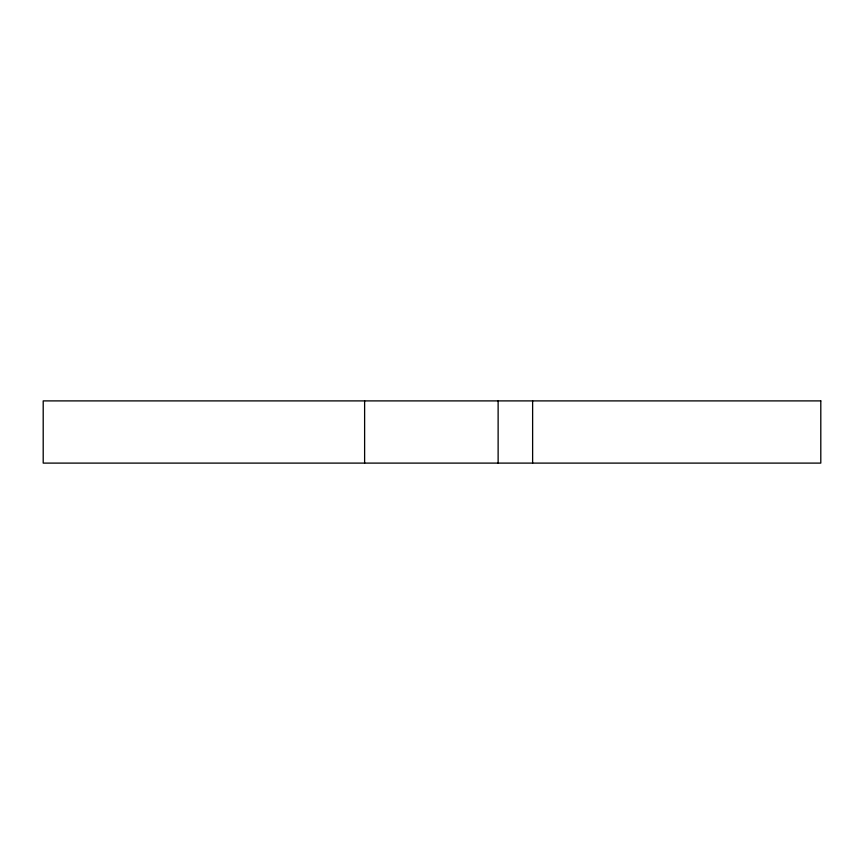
<?xml version="1.0" encoding="UTF-8"?>
<svg xmlns="http://www.w3.org/2000/svg" width="864" height="864" viewBox="0 0 864 864"><rect width="100%" height="100%" fill="white"/><g stroke="black" fill="none" stroke-linecap="round" stroke-linejoin="round"><path stroke-width="1.3" d="M532.624 400.896L532.624 463.104M498.128 400.896L498.128 463.104M364.619 400.896L364.619 463.104M820.8 400.896L43.2 400.896L43.2 463.104L820.8 463.104L820.8 400.896"/></g></svg>
